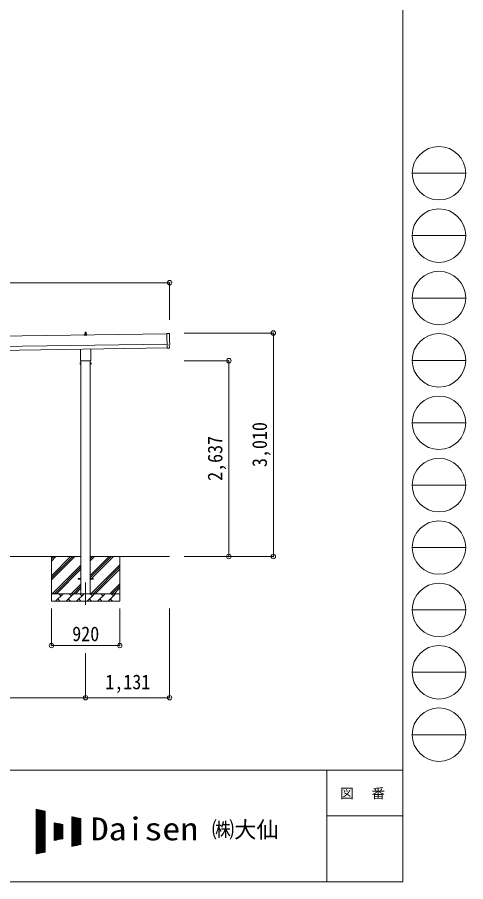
# Model space of a CAD drawing. Units: millimetres at full size, sheet at 1:60. Extents: x -16864 to 16864, y -11640 to 11640.
# Drawn here: x 10827 to 16864, y -11640 to 0 of the extents above; entities that cross this region are included whole.
import ezdxf
from ezdxf.enums import TextEntityAlignment as Align

# ---------------------------------------------------------------- set-up
doc = ezdxf.new("R2010")
doc.units = ezdxf.units.MM
doc.header["$LTSCALE"] = 60
doc.header["$PDMODE"] = 32
doc.header["$PDSIZE"] = 60
doc.linetypes.add('CHAIN1', pattern=[8, 5, -1, 1, -1])
for name, color, linetype, lineweight in [('0-1_Defpoints', 7, 'CHAIN1', 9), ('0-2_TEXT1', 4, 'Continuous', 9), ('0-3_SHAPE', 7, 'Continuous', 9), ('0-8_TABLE1', 6, 'Continuous', 9), ('F-0', 7, 'Continuous', 9)]:
    doc.layers.add(name, color=color, linetype=linetype, lineweight=lineweight)
doc.styles.add('ＭＳ ゴシック', font='')
doc.styles.get('ＭＳ ゴシック').set_extended_font_data('MS Gothic')

msp = doc.modelspace()

# ---------------------------------------------------------------- linework, layer by layer
at = {"layer": '0-1_Defpoints'}
msp.add_line((11746.57, -7611.46), (11746.57, -7960.46), dxfattribs=at)
at = {"layer": '0-2_TEXT1'}
for p, q in [((12842.25, -4262.25), (6831.63, -4348.12)), ((11728.62, -4280.56), (11728.62, -4272.84)), ((11765.12, -4280.56), (11728.62, -4280.56)), ((11729.01, -4272.06), (11764.74, -4272.06)), ((11729.39, -4271.87), (11736.11, -4270.24)), ((11736.49, -4270.06), (11757.26, -4270.06)), ((11736.87, -4269.27), (11736.87, -4265.06)), ((11737.87, -4265.06), (11755.87, -4265.06)), ((11740.87, -4265.06), (11741.6, -4241.53)), ((11742.6, -4240.56), (11751.15, -4240.56)), ((11752.15, -4241.53), (11752.87, -4265.06)), ((11756.87, -4269.27), (11756.87, -4265.06)), ((11764.36, -4271.87), (11757.64, -4270.24)), ((11765.12, -4280.56), (11765.12, -4272.84)), ((12842.18, -4257.17), (12845.02, -4456)), ((12873.85, -4258.37), (12842.18, -4257.17)), ((6833.63, -4488.1), (12844.25, -4402.24)), ((6834.34, -4538.1), (12844.96, -4452.23)), ((11678.27, -4614.54), (11678.27, -4468.9)), ((11814.87, -4466.95), (11814.87, -4614.54)), ((12863.23, -4454.84), (12845.02, -4456)), ((12863.9, -4455.46), (12863.23, -4454.84)), ((12864.65, -4455.72), (12871.56, -4455.26)), ((11672.57, -4652.81), (11673.33, -4651.5)), ((11672.57, -4652.81), (11672.57, -4669.81)), ((11676.57, -4623.31), (11676.57, -4617.81)), ((11814.5, -4626.81), (11678.63, -4626.81)), ((11684.07, -4626.81), (11684.07, -7761.46)), ((11809.07, -7761.46), (11809.07, -4626.81)), ((11816.57, -4617.81), (11816.57, -4623.31)), ((11820.57, -4652.81), (11819.81, -4651.5)), ((11820.57, -4652.81), (11820.57, -4669.81)), ((11672.57, -4669.81), (11673.33, -4671.13)), ((11679.57, -4656.41), (11673.33, -4656.41)), ((11679.57, -4666.22), (11673.33, -4666.22)), ((11679.57, -4671.13), (11673.33, -4671.13)), ((11682.07, -4670.51), (11679.57, -4670.51)), ((11811.07, -4670.51), (11813.57, -4670.51)), ((11813.57, -4656.41), (11819.81, -4656.41)), ((11813.57, -4666.22), (11819.81, -4666.22)), ((11813.57, -4671.13), (11819.81, -4671.13)), ((11820.57, -4669.81), (11819.81, -4671.13)), ((11646.57, -7556.96), (11684.07, -7556.96)), ((11646.57, -7565.96), (11646.57, -7556.96)), ((11646.57, -7556.96), (11684.07, -7556.96)), ((11646.57, -7565.96), (11646.57, -7556.96)), ((11646.57, -7565.96), (11684.07, -7565.96)), ((11646.57, -7565.96), (11684.07, -7565.96)), ((11809.07, -7556.96), (11846.57, -7556.96)), ((11809.07, -7556.96), (11846.57, -7556.96)), ((11809.07, -7565.96), (11846.57, -7565.96)), ((11809.07, -7565.96), (11846.57, -7565.96)), ((11846.57, -7565.96), (11846.57, -7556.96)), ((11846.57, -7565.96), (11846.57, -7556.96))]:
    msp.add_line(p, q, dxfattribs=at)
for points in [[(12874.36, -4452.23), (12873.69, -4405.21), (12874.29, -4405.2)], [(11679.57, -4671.13), (11679.57, -4651.5), (11673.33, -4651.5)], [(11679.57, -4670.51), (11679.57, -4652.11), (11682.07, -4652.11)], [(11813.57, -4670.51), (11813.57, -4652.11), (11811.07, -4652.11)], [(11813.57, -4671.13), (11813.57, -4651.5), (11819.81, -4651.5)]]:
    msp.add_lwpolyline(points, dxfattribs=at)
for points in [[(11682.07, -4671.81), (11682.07, -4650.81), (11684.07, -4650.81), (11684.07, -4671.81)], [(11811.07, -4671.81), (11811.07, -4650.81), (11809.07, -4650.81), (11809.07, -4671.81)]]:
    msp.add_lwpolyline(points, close=True, dxfattribs=at)
for centre, radius, start, end in [((11729.62, -4272.84), 1, 103.62699, 180), ((11735.87, -4269.27), 1, 283.62699, 0), ((11740.96, -4265.69), 4.13, 90, 171.17633), ((11737.87, -4266.06), 1, 90, 180), ((11742.6, -4241.56), 1, 90, 178.60509), ((11750.21, -4265.06), 4.83, 133.60282, 180), ((11743.54, -4265.06), 4.83, 0, 46.39718), ((11751.15, -4241.56), 1, 1.39491, 90), ((11752.79, -4265.69), 4.13, 8.82367, 90), ((11755.87, -4266.06), 1, 0, 90), ((11757.87, -4269.27), 1, 180, 256.37301), ((11764.12, -4272.84), 1, 0, 76.37301), ((12864.58, -4454.73), 1, 227.3164, 273.81435), ((11676.91, -4653.95), 4.34, 145.61575, 214.38425), ((11680.57, -4617.81), 4, 125.09963, 180), ((11680.57, -4623.31), 4, 180, 194.47751), ((11680.57, -4623.31), 4, 194.47751, 241.04498), ((11812.57, -4623.31), 4, 298.95502, 345.52249), ((11812.57, -4617.81), 4, 0, 54.90037), ((11812.57, -4623.31), 4, 345.52249, 0), ((11816.22, -4653.95), 4.34, 325.61575, 34.38425), ((11688.81, -4661.31), 16.24, 162.41205, 197.58795), ((11676.91, -4668.68), 4.34, 145.61575, 214.38425), ((11804.33, -4661.31), 16.24, 342.41205, 17.58795), ((11816.22, -4668.68), 4.34, 325.61575, 34.38425)]:
    msp.add_arc(centre, radius, start, end, dxfattribs=at)
for centre, major_axis, ratio, start_param, end_param in [((12873.65, -4261.36), (3, -0.04), 0.99863, 6.26838895, 7.80162176), ((17640.04, -4263.71), (-4762.89, -68.04), 0.99863, 6.26840604, 6.29770427), ((12874.22, -4400.8), (4.41, -0.06), 0.99863, 4.71238898, 6.29767781), ((12871.35, -4452.27), (2.21, -2.04), 0.9974, 5.52523108, 7.04113953)]:
    msp.add_ellipse(centre, major_axis=major_axis, ratio=ratio, start_param=start_param, end_param=end_param, dxfattribs=at)
at = {"layer": '0-3_SHAPE'}
for p, q in [((11684.07, -7261.46), (8609.07, -7261.46)), ((11286.57, -7261.46), (11286.57, -7861.46)), ((11286.57, -7293.66), (11318.77, -7261.46)), ((11286.57, -7519.94), (11545.05, -7261.46)), ((11286.57, -7548.22), (11573.33, -7261.46)), ((11286.57, -7576.51), (11601.62, -7261.46)), ((11286.57, -7321.95), (11347.06, -7261.46)), ((11286.57, -7265.38), (11290.49, -7261.46)), ((12874.57, -7261.46), (11809.07, -7261.46)), ((11809.07, -7290.28), (11837.89, -7261.46)), ((11809.07, -7318.57), (11866.18, -7261.46)), ((11809.07, -7573.12), (12120.73, -7261.46)), ((11809.07, -7516.55), (12064.17, -7261.46)), ((11809.07, -7544.84), (12092.45, -7261.46)), ((12206.57, -7261.46), (12206.57, -7861.46)), ((11301.57, -7759.5), (11684.07, -7377)), ((11327.89, -7761.46), (11684.07, -7405.28)), ((11356.18, -7761.46), (11684.07, -7433.57)), ((11818.72, -7761.46), (12206.57, -7373.61)), ((11847.01, -7761.46), (12206.57, -7401.9)), ((11875.29, -7761.46), (12206.57, -7430.18)), ((11554.17, -7761.46), (11684.07, -7631.55)), ((11582.45, -7761.46), (11684.07, -7659.84)), ((12073.28, -7761.46), (12206.57, -7628.17)), ((12101.57, -7761.46), (12206.57, -7656.46)), ((11286.57, -7761.46), (12206.57, -7761.46)), ((11343.01, -7861.46), (11443.01, -7761.46)), ((11414.46, -7790.01), (11385.91, -7761.46)), ((11484.43, -7861.46), (11584.43, -7761.46)), ((11555.88, -7790.01), (11527.33, -7761.46)), ((11610.73, -7761.46), (11684.07, -7688.12)), ((11625.86, -7861.46), (11725.86, -7761.46)), ((11697.3, -7790.01), (11668.75, -7761.46)), ((11767.28, -7861.46), (11867.28, -7761.46)), ((11838.72, -7790.01), (11810.17, -7761.46)), ((11908.7, -7861.46), (12008.7, -7761.46)), ((11980.14, -7790.01), (11951.59, -7761.46)), ((12050.12, -7861.46), (12150.12, -7761.46)), ((12121.57, -7790.01), (12093.01, -7761.46)), ((12129.85, -7761.46), (12206.57, -7684.74)), ((12206.57, -7861.46), (11286.57, -7861.46)), ((11371.57, -7832.9), (11400.12, -7861.46)), ((11512.99, -7832.9), (11541.54, -7861.46)), ((11654.41, -7832.9), (11682.96, -7861.46)), ((11795.83, -7832.9), (11824.38, -7861.46)), ((11937.25, -7832.9), (11965.81, -7861.46)), ((12078.67, -7832.9), (12107.23, -7861.46))]:
    msp.add_line(p, q, dxfattribs=at)
at = {"layer": '0-8_TABLE1'}
for p, q in [((12877.57, -3573.82), (1018.57, -3573.82)), ((12877.57, -3573.82), (12877.57, -4073.82)), ((14274.57, -4251.35), (13074.57, -4251.35)), ((14274.57, -7261.46), (14274.57, -4251.35)), ((13674.57, -4624.31), (13074.57, -4624.31)), ((13674.57, -4624.31), (13674.57, -7261.46)), ((14274.57, -7261.46), (13074.57, -7261.46)), ((11286.57, -8460.46), (11286.57, -7960.46)), ((12206.57, -8460.46), (12206.57, -7960.46)), ((12877.57, -9162.46), (12877.57, -7960.46)), ((11286.57, -8460.46), (12206.57, -8460.46)), ((11746.57, -9162.46), (11746.57, -8562.46)), ((11746.57, -9162.46), (8546.57, -9162.46)), ((12877.57, -9162.46), (11746.57, -9162.46))]:
    msp.add_line(p, q, dxfattribs=at)
for p in [(12877.57, -3573.82), (14274.57, -4251.35), (13674.57, -4624.31), (13674.57, -7261.46), (14274.57, -7261.46), (11286.57, -8460.46), (12206.57, -8460.46), (11746.57, -9162.46), (12877.57, -9162.46)]:
    msp.add_point(p, dxfattribs=at)
at = {"layer": 'F-0', "color": 5, "lineweight": 5}
for p, q in [((16015.88, 11640), (16015.88, -11640)), ((-16864.12, -10140), (16015.88, -10140)), ((14995.88, -10140), (14995.88, -11640)), ((14995.88, -10755), (16015.88, -10755)), ((-16864.12, -11640), (16015.88, -11640))]:
    msp.add_line(p, q, dxfattribs=at)
at = {"layer": 'F-0', "color": 4}
for p, q in [((16144.11, -2100), (16864.12, -2100)), ((16144.11, -2940), (16864.12, -2940)), ((16144.11, -3780), (16864.12, -3780)), ((16144.11, -4620), (16864.12, -4620)), ((16144.11, -5460), (16864.12, -5460)), ((16144.11, -6300), (16864.12, -6300)), ((16144.11, -7140), (16864.12, -7140)), ((16144.11, -7980), (16864.12, -7980)), ((16144.11, -8820), (16864.12, -8820)), ((16144.11, -9660), (16864.12, -9660))]:
    msp.add_line(p, q, dxfattribs=at)
at = {"layer": 'F-0'}
for p, q in [((11082.29, -10665.2), (11202.29, -10690.2)), ((11082.29, -10665.2), (11082.29, -11265.2)), ((11082.29, -10670.85), (11109.39, -10670.85)), ((11082.29, -10676.85), (11138.19, -10676.85)), ((11082.29, -10682.85), (11166.99, -10682.85)), ((11082.29, -10688.85), (11195.79, -10688.85)), ((11082.29, -10694.85), (11202.29, -10694.85)), ((11082.29, -10700.85), (11202.29, -10700.85)), ((11082.29, -10706.85), (11202.29, -10706.85)), ((11085.85, -11264.46), (11085.85, -10665.94)), ((11091.85, -11263.21), (11091.85, -10667.19)), ((11097.85, -11261.96), (11097.85, -10668.44)), ((11103.85, -11260.71), (11103.85, -10669.69)), ((11109.85, -11259.46), (11109.85, -10670.94)), ((11115.85, -11258.21), (11115.85, -10672.19)), ((11121.85, -11256.96), (11121.85, -10673.44)), ((11127.85, -11255.71), (11127.85, -10674.69)), ((11133.85, -11254.46), (11133.85, -10675.94)), ((11139.85, -11253.21), (11139.85, -10677.19)), ((11145.85, -11251.96), (11145.85, -10678.44)), ((11151.85, -11250.71), (11151.85, -10679.69)), ((11157.85, -11249.46), (11157.85, -10680.94)), ((11163.85, -11248.21), (11163.85, -10682.19)), ((11169.85, -11246.96), (11169.85, -10683.44)), ((11175.85, -11245.71), (11175.85, -10684.69)), ((11181.85, -11244.46), (11181.85, -10685.94)), ((11187.85, -11243.21), (11187.85, -10687.19)), ((11193.85, -11241.96), (11193.85, -10688.44)), ((11199.85, -11240.71), (11199.85, -10689.69)), ((11202.29, -10690.2), (11202.29, -11240.2)), ((11082.29, -10712.85), (11202.29, -10712.85)), ((11082.29, -10718.85), (11202.29, -10718.85)), ((11082.29, -10724.85), (11202.29, -10724.85)), ((11082.29, -10730.85), (11202.29, -10730.85)), ((11082.29, -10736.85), (11202.29, -10736.85)), ((11082.29, -10742.85), (11202.29, -10742.85)), ((11082.29, -10748.85), (11202.29, -10748.85)), ((11082.29, -10754.85), (11202.29, -10754.85)), ((11082.29, -10760.85), (11202.29, -10760.85)), ((11082.29, -10766.85), (11202.29, -10766.85)), ((11082.29, -10772.85), (11202.29, -10772.85)), ((11082.29, -10778.85), (11202.29, -10778.85)), ((11082.29, -10784.85), (11202.29, -10784.85)), ((11082.29, -10790.85), (11202.29, -10790.85)), ((11082.29, -10796.85), (11202.29, -10796.85)), ((11082.29, -10802.85), (11202.29, -10802.85)), ((11082.29, -10808.85), (11202.29, -10808.85)), ((11082.29, -10814.85), (11202.29, -10814.85)), ((11082.29, -10820.85), (11202.29, -10820.85)), ((11562.29, -10765.2), (11682.29, -10790.2)), ((11562.29, -10765.2), (11562.29, -11165.2)), ((11562.29, -10766.85), (11570.19, -10766.85)), ((11562.29, -10772.85), (11598.99, -10772.85)), ((11562.29, -10778.85), (11627.79, -10778.85)), ((11562.29, -10784.85), (11656.59, -10784.85)), ((11562.29, -10790.85), (11682.29, -10790.85)), ((11562.29, -10796.85), (11682.29, -10796.85)), ((11562.29, -10802.85), (11682.29, -10802.85)), ((11562.29, -10808.85), (11682.29, -10808.85)), ((11562.29, -10814.85), (11682.29, -10814.85)), ((11562.29, -10820.85), (11682.29, -10820.85)), ((11565.85, -11164.46), (11565.85, -10765.94)), ((11571.85, -11163.21), (11571.85, -10767.19)), ((11577.85, -11161.96), (11577.85, -10768.44)), ((11583.85, -11160.71), (11583.85, -10769.69)), ((11589.85, -11159.46), (11589.85, -10770.94)), ((11595.85, -11158.21), (11595.85, -10772.19)), ((11601.85, -11156.96), (11601.85, -10773.44)), ((11607.85, -11155.71), (11607.85, -10774.69)), ((11613.85, -11154.46), (11613.85, -10775.94)), ((11619.85, -11153.21), (11619.85, -10777.19)), ((11625.85, -11151.96), (11625.85, -10778.44)), ((11631.85, -11150.71), (11631.85, -10779.69)), ((11637.85, -11149.46), (11637.85, -10780.94)), ((11643.85, -11148.21), (11643.85, -10782.19)), ((11649.85, -11146.96), (11649.85, -10783.44)), ((11655.85, -11145.71), (11655.85, -10784.69)), ((11661.85, -11144.46), (11661.85, -10785.94)), ((11667.85, -11143.21), (11667.85, -10787.19)), ((11673.85, -11141.96), (11673.85, -10788.44)), ((11679.85, -11140.71), (11679.85, -10789.69)), ((11682.29, -10790.2), (11682.29, -11140.2)), ((11082.29, -10826.85), (11202.29, -10826.85)), ((11082.29, -10832.85), (11202.29, -10832.85)), ((11082.29, -10838.85), (11202.29, -10838.85)), ((11082.29, -10844.85), (11202.29, -10844.85)), ((11082.29, -10850.85), (11202.29, -10850.85)), ((11082.29, -10856.85), (11202.29, -10856.85)), ((11082.29, -10862.85), (11202.29, -10862.85)), ((11082.29, -10868.85), (11202.29, -10868.85)), ((11082.29, -10874.85), (11202.29, -10874.85)), ((11082.29, -10880.85), (11202.29, -10880.85)), ((11082.29, -10886.85), (11202.29, -10886.85)), ((11082.29, -10892.85), (11202.29, -10892.85)), ((11082.29, -10898.85), (11202.29, -10898.85)), ((11082.29, -10904.85), (11202.29, -10904.85)), ((11082.29, -10910.85), (11202.29, -10910.85)), ((11082.29, -10916.85), (11202.29, -10916.85)), ((11082.29, -10922.85), (11202.29, -10922.85)), ((11082.29, -10928.85), (11202.29, -10928.85)), ((11082.29, -10934.85), (11202.29, -10934.85)), ((11082.29, -10940.85), (11202.29, -10940.85)), ((11322.29, -10845.2), (11442.29, -10870.2)), ((11322.29, -10845.2), (11322.29, -11085.2)), ((11322.29, -10850.85), (11349.39, -10850.85)), ((11322.29, -10856.85), (11378.19, -10856.85)), ((11322.29, -10862.85), (11406.99, -10862.85)), ((11322.29, -10868.85), (11435.79, -10868.85)), ((11322.29, -10874.85), (11442.29, -10874.85)), ((11322.29, -10880.85), (11442.29, -10880.85)), ((11322.29, -10886.85), (11442.29, -10886.85)), ((11322.29, -10892.85), (11442.29, -10892.85)), ((11322.29, -10898.85), (11442.29, -10898.85)), ((11322.29, -10904.85), (11442.29, -10904.85)), ((11322.29, -10910.85), (11442.29, -10910.85)), ((11322.29, -10916.85), (11442.29, -10916.85)), ((11322.29, -10922.85), (11442.29, -10922.85)), ((11322.29, -10928.85), (11442.29, -10928.85)), ((11322.29, -10934.85), (11442.29, -10934.85)), ((11322.29, -10940.85), (11442.29, -10940.85)), ((11325.85, -11084.46), (11325.85, -10845.94)), ((11331.85, -11083.21), (11331.85, -10847.19)), ((11337.85, -11081.96), (11337.85, -10848.44)), ((11343.85, -11080.71), (11343.85, -10849.69)), ((11349.85, -11079.46), (11349.85, -10850.94)), ((11355.85, -11078.21), (11355.85, -10852.19)), ((11361.85, -11076.96), (11361.85, -10853.44)), ((11367.85, -11075.71), (11367.85, -10854.69)), ((11373.85, -11074.46), (11373.85, -10855.94)), ((11379.85, -11073.21), (11379.85, -10857.19)), ((11385.85, -11071.96), (11385.85, -10858.44)), ((11391.85, -11070.71), (11391.85, -10859.69)), ((11397.85, -11069.46), (11397.85, -10860.94)), ((11403.85, -11068.21), (11403.85, -10862.19)), ((11409.85, -11066.96), (11409.85, -10863.44)), ((11415.85, -11065.71), (11415.85, -10864.69)), ((11421.85, -11064.46), (11421.85, -10865.94)), ((11427.85, -11063.21), (11427.85, -10867.19)), ((11433.85, -11061.96), (11433.85, -10868.44)), ((11439.85, -11060.71), (11439.85, -10869.69)), ((11442.29, -10870.2), (11442.29, -11060.2)), ((11562.29, -10826.85), (11682.29, -10826.85)), ((11562.29, -10832.85), (11682.29, -10832.85)), ((11562.29, -10838.85), (11682.29, -10838.85)), ((11562.29, -10844.85), (11682.29, -10844.85)), ((11562.29, -10850.85), (11682.29, -10850.85)), ((11562.29, -10856.85), (11682.29, -10856.85)), ((11562.29, -10862.85), (11682.29, -10862.85)), ((11562.29, -10868.85), (11682.29, -10868.85)), ((11562.29, -10874.85), (11682.29, -10874.85)), ((11562.29, -10880.85), (11682.29, -10880.85)), ((11562.29, -10886.85), (11682.29, -10886.85)), ((11562.29, -10892.85), (11682.29, -10892.85)), ((11562.29, -10898.85), (11682.29, -10898.85)), ((11562.29, -10904.85), (11682.29, -10904.85)), ((11562.29, -10910.85), (11682.29, -10910.85)), ((11562.29, -10916.85), (11682.29, -10916.85)), ((11562.29, -10922.85), (11682.29, -10922.85)), ((11562.29, -10928.85), (11682.29, -10928.85)), ((11562.29, -10934.85), (11682.29, -10934.85)), ((11562.29, -10940.85), (11682.29, -10940.85)), ((11082.29, -10946.85), (11202.29, -10946.85)), ((11082.29, -10952.85), (11202.29, -10952.85)), ((11082.29, -10958.85), (11202.29, -10958.85)), ((11082.29, -10964.85), (11202.29, -10964.85)), ((11082.29, -10970.85), (11202.29, -10970.85)), ((11082.29, -10976.85), (11202.29, -10976.85)), ((11082.29, -10982.85), (11202.29, -10982.85)), ((11082.29, -10988.85), (11202.29, -10988.85)), ((11082.29, -10994.85), (11202.29, -10994.85)), ((11082.29, -11000.85), (11202.29, -11000.85)), ((11082.29, -11006.85), (11202.29, -11006.85)), ((11082.29, -11012.85), (11202.29, -11012.85)), ((11082.29, -11018.85), (11202.29, -11018.85)), ((11082.29, -11024.85), (11202.29, -11024.85)), ((11082.29, -11030.85), (11202.29, -11030.85)), ((11082.29, -11036.85), (11202.29, -11036.85)), ((11082.29, -11042.85), (11202.29, -11042.85)), ((11082.29, -11048.85), (11202.29, -11048.85)), ((11082.29, -11054.85), (11202.29, -11054.85)), ((11322.29, -10946.85), (11442.29, -10946.85)), ((11322.29, -10952.85), (11442.29, -10952.85)), ((11322.29, -10958.85), (11442.29, -10958.85)), ((11322.29, -10964.85), (11442.29, -10964.85)), ((11322.29, -10970.85), (11442.29, -10970.85)), ((11322.29, -10976.85), (11442.29, -10976.85)), ((11322.29, -10982.85), (11442.29, -10982.85)), ((11322.29, -10988.85), (11442.29, -10988.85)), ((11322.29, -10994.85), (11442.29, -10994.85)), ((11322.29, -11000.85), (11442.29, -11000.85)), ((11322.29, -11006.85), (11442.29, -11006.85)), ((11322.29, -11012.85), (11442.29, -11012.85)), ((11322.29, -11018.85), (11442.29, -11018.85)), ((11322.29, -11024.85), (11442.29, -11024.85)), ((11322.29, -11030.85), (11442.29, -11030.85)), ((11322.29, -11036.85), (11442.29, -11036.85)), ((11322.29, -11042.85), (11442.29, -11042.85)), ((11322.29, -11048.85), (11442.29, -11048.85)), ((11322.29, -11054.85), (11442.29, -11054.85)), ((11562.29, -10946.85), (11682.29, -10946.85)), ((11562.29, -10952.85), (11682.29, -10952.85)), ((11562.29, -10958.85), (11682.29, -10958.85)), ((11562.29, -10964.85), (11682.29, -10964.85)), ((11562.29, -10970.85), (11682.29, -10970.85)), ((11562.29, -10976.85), (11682.29, -10976.85)), ((11562.29, -10982.85), (11682.29, -10982.85)), ((11562.29, -10988.85), (11682.29, -10988.85)), ((11562.29, -10994.85), (11682.29, -10994.85)), ((11562.29, -11000.85), (11682.29, -11000.85)), ((11562.29, -11006.85), (11682.29, -11006.85)), ((11562.29, -11012.85), (11682.29, -11012.85)), ((11562.29, -11018.85), (11682.29, -11018.85)), ((11562.29, -11024.85), (11682.29, -11024.85)), ((11562.29, -11030.85), (11682.29, -11030.85)), ((11562.29, -11036.85), (11682.29, -11036.85)), ((11562.29, -11042.85), (11682.29, -11042.85)), ((11562.29, -11048.85), (11682.29, -11048.85)), ((11562.29, -11054.85), (11682.29, -11054.85)), ((11082.29, -11060.85), (11202.29, -11060.85)), ((11082.29, -11066.85), (11202.29, -11066.85)), ((11082.29, -11072.85), (11202.29, -11072.85)), ((11082.29, -11078.85), (11202.29, -11078.85)), ((11082.29, -11084.85), (11202.29, -11084.85)), ((11082.29, -11090.85), (11202.29, -11090.85)), ((11082.29, -11096.85), (11202.29, -11096.85)), ((11082.29, -11102.85), (11202.29, -11102.85)), ((11082.29, -11108.85), (11202.29, -11108.85)), ((11082.29, -11114.85), (11202.29, -11114.85)), ((11082.29, -11120.85), (11202.29, -11120.85)), ((11082.29, -11126.85), (11202.29, -11126.85)), ((11082.29, -11132.85), (11202.29, -11132.85)), ((11082.29, -11138.85), (11202.29, -11138.85)), ((11082.29, -11144.85), (11202.29, -11144.85)), ((11082.29, -11150.85), (11202.29, -11150.85)), ((11082.29, -11156.85), (11202.29, -11156.85)), ((11082.29, -11162.85), (11202.29, -11162.85)), ((11082.29, -11168.85), (11202.29, -11168.85)), ((11322.29, -11085.2), (11442.29, -11060.2)), ((11322.29, -11060.85), (11439.19, -11060.85)), ((11322.29, -11066.85), (11410.39, -11066.85)), ((11322.29, -11072.85), (11381.59, -11072.85)), ((11322.29, -11078.85), (11352.79, -11078.85)), ((11322.29, -11084.85), (11323.99, -11084.85)), ((11562.29, -11060.85), (11682.29, -11060.85)), ((11562.29, -11066.85), (11682.29, -11066.85)), ((11562.29, -11072.85), (11682.29, -11072.85)), ((11562.29, -11078.85), (11682.29, -11078.85)), ((11562.29, -11084.85), (11682.29, -11084.85)), ((11562.29, -11090.85), (11682.29, -11090.85)), ((11562.29, -11096.85), (11682.29, -11096.85)), ((11562.29, -11102.85), (11682.29, -11102.85)), ((11562.29, -11108.85), (11682.29, -11108.85)), ((11562.29, -11114.85), (11682.29, -11114.85)), ((11562.29, -11120.85), (11682.29, -11120.85)), ((11562.29, -11126.85), (11682.29, -11126.85)), ((11562.29, -11132.85), (11682.29, -11132.85)), ((11562.29, -11138.85), (11682.29, -11138.85)), ((11682.29, -11140.2), (11562.29, -11165.2)), ((11562.29, -11144.85), (11659.99, -11144.85)), ((11562.29, -11150.85), (11631.19, -11150.85)), ((11562.29, -11156.85), (11602.39, -11156.85)), ((11562.29, -11162.85), (11573.59, -11162.85)), ((11082.29, -11174.85), (11202.29, -11174.85)), ((11082.29, -11180.85), (11202.29, -11180.85)), ((11082.29, -11186.85), (11202.29, -11186.85)), ((11082.29, -11192.85), (11202.29, -11192.85)), ((11082.29, -11198.85), (11202.29, -11198.85)), ((11082.29, -11204.85), (11202.29, -11204.85)), ((11082.29, -11210.85), (11202.29, -11210.85)), ((11082.29, -11216.85), (11202.29, -11216.85)), ((11082.29, -11222.85), (11202.29, -11222.85)), ((11082.29, -11228.85), (11202.29, -11228.85)), ((11082.29, -11234.85), (11202.29, -11234.85)), ((11202.29, -11240.2), (11082.29, -11265.2)), ((11082.29, -11240.85), (11199.19, -11240.85)), ((11082.29, -11246.85), (11170.39, -11246.85)), ((11082.29, -11252.85), (11141.59, -11252.85)), ((11082.29, -11258.85), (11112.79, -11258.85)), ((11082.29, -11264.85), (11083.99, -11264.85))]:
    msp.add_line(p, q, dxfattribs=at)
at = {"layer": 'F-0', "color": 4}
for centre in [(16504.11, -2100), (16504.11, -2940), (16504.11, -3780), (16504.11, -4620), (16504.11, -5460), (16504.11, -6300), (16504.11, -7140), (16504.11, -7980), (16504.11, -8820), (16504.11, -9660)]:
    msp.add_circle(centre, 360, dxfattribs=at)

# ---------------------------------------------------------------- texts
at = {"layer": '0-8_TABLE1', "color": 7, "style": 'ＭＳ ゴシック', "width": 0.9}
for s, p in [('3,010', (14247.07, -6056.4)), ('2,637', (13647.07, -6242.89))]:
    msp.add_text(s, height=197.9, rotation=90, dxfattribs=at).set_placement(p, align=Align.BOTTOM_LEFT)
for s, p in [('920', (11566.57, -8460.46)), ('1,131', (12012.07, -9107.46))]:
    msp.add_text(s, height=197.9, dxfattribs=at).set_placement(p, align=Align.BOTTOM_LEFT)
at = {"layer": 'F-0', "style": 'ＭＳ ゴシック', "width": 1.15}
msp.add_text('Daisen', height=307.9, dxfattribs=at).set_placement((11816.02, -11175.2), align=Align.BOTTOM_LEFT)
at = {"layer": 'F-0', "style": 'ＭＳ ゴシック'}
msp.add_text('㈱大仙\u3000', height=219.9, dxfattribs=at).set_placement((13446.81, -11115.2), align=Align.BOTTOM_LEFT)
at = {"layer": 'F-0', "insert": (15175.88, -10530), "char_height": 132, "attachment_point": 7, "style": 'ＭＳ ゴシック'}
msp.add_mtext('\\T1.17;図\u3000番', dxfattribs=at)

doc.saveas('drawing.dxf')
